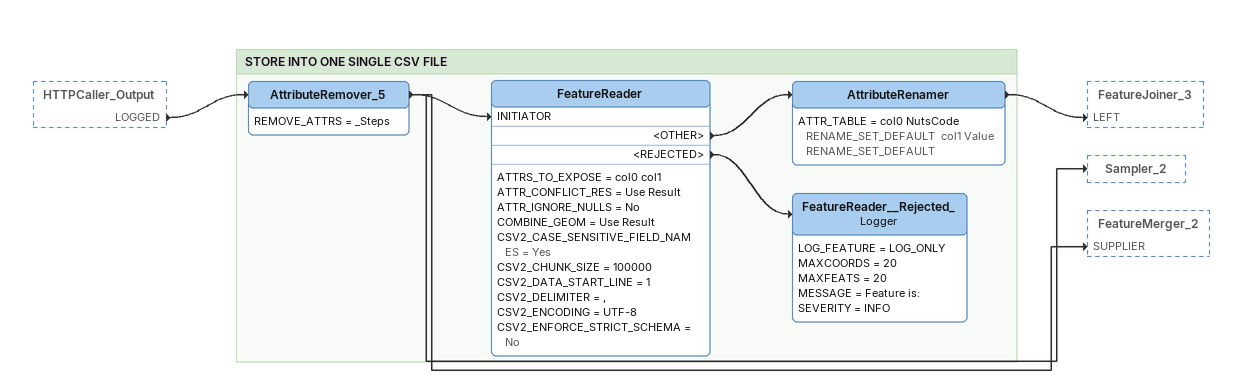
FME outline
HTTPCaller_Output [outside]
    LOGGED -> AttributeRemover_5

Bookmark: STORE INTO ONE SINGLE CSV FILE
AttributeRemover_5
    REMOVE_ATTRS = _Steps
    -> FeatureReader [INITIATOR]
    -> Sampler_2
    -> FeatureMerger_2 [SUPPLIER]
FeatureReader
    ATTRS_TO_EXPOSE = col0 col1
    ATTR_CONFLICT_RES = Use Result
    ATTR_IGNORE_NULLS = No
    COMBINE_GEOM = Use Result
    CSV2_CASE_SENSITIVE_FIELD_NAMES = Yes
    CSV2_CHUNK_SIZE = 100000
    CSV2_DATA_START_LINE = 1
    CSV2_DELIMITER = ,
    CSV2_ENCODING = UTF-8
    CSV2_ENFORCE_STRICT_SCHEMA = No
    <OTHER> -> AttributeRenamer
    <REJECTED> -> FeatureReader__Rejected_
AttributeRenamer
    ATTR_TABLE = col0 NutsCode RENAME_SET_DEFAULT  col1 Value RENAME_SET_DEFAULT
    -> FeatureJoiner_3 [LEFT]
FeatureReader__Rejected_: Logger
    LOG_FEATURE = LOG_ONLY
    MAXCOORDS = 20
    MAXFEATS = 20
    MESSAGE = Feature is:
    SEVERITY = INFO
